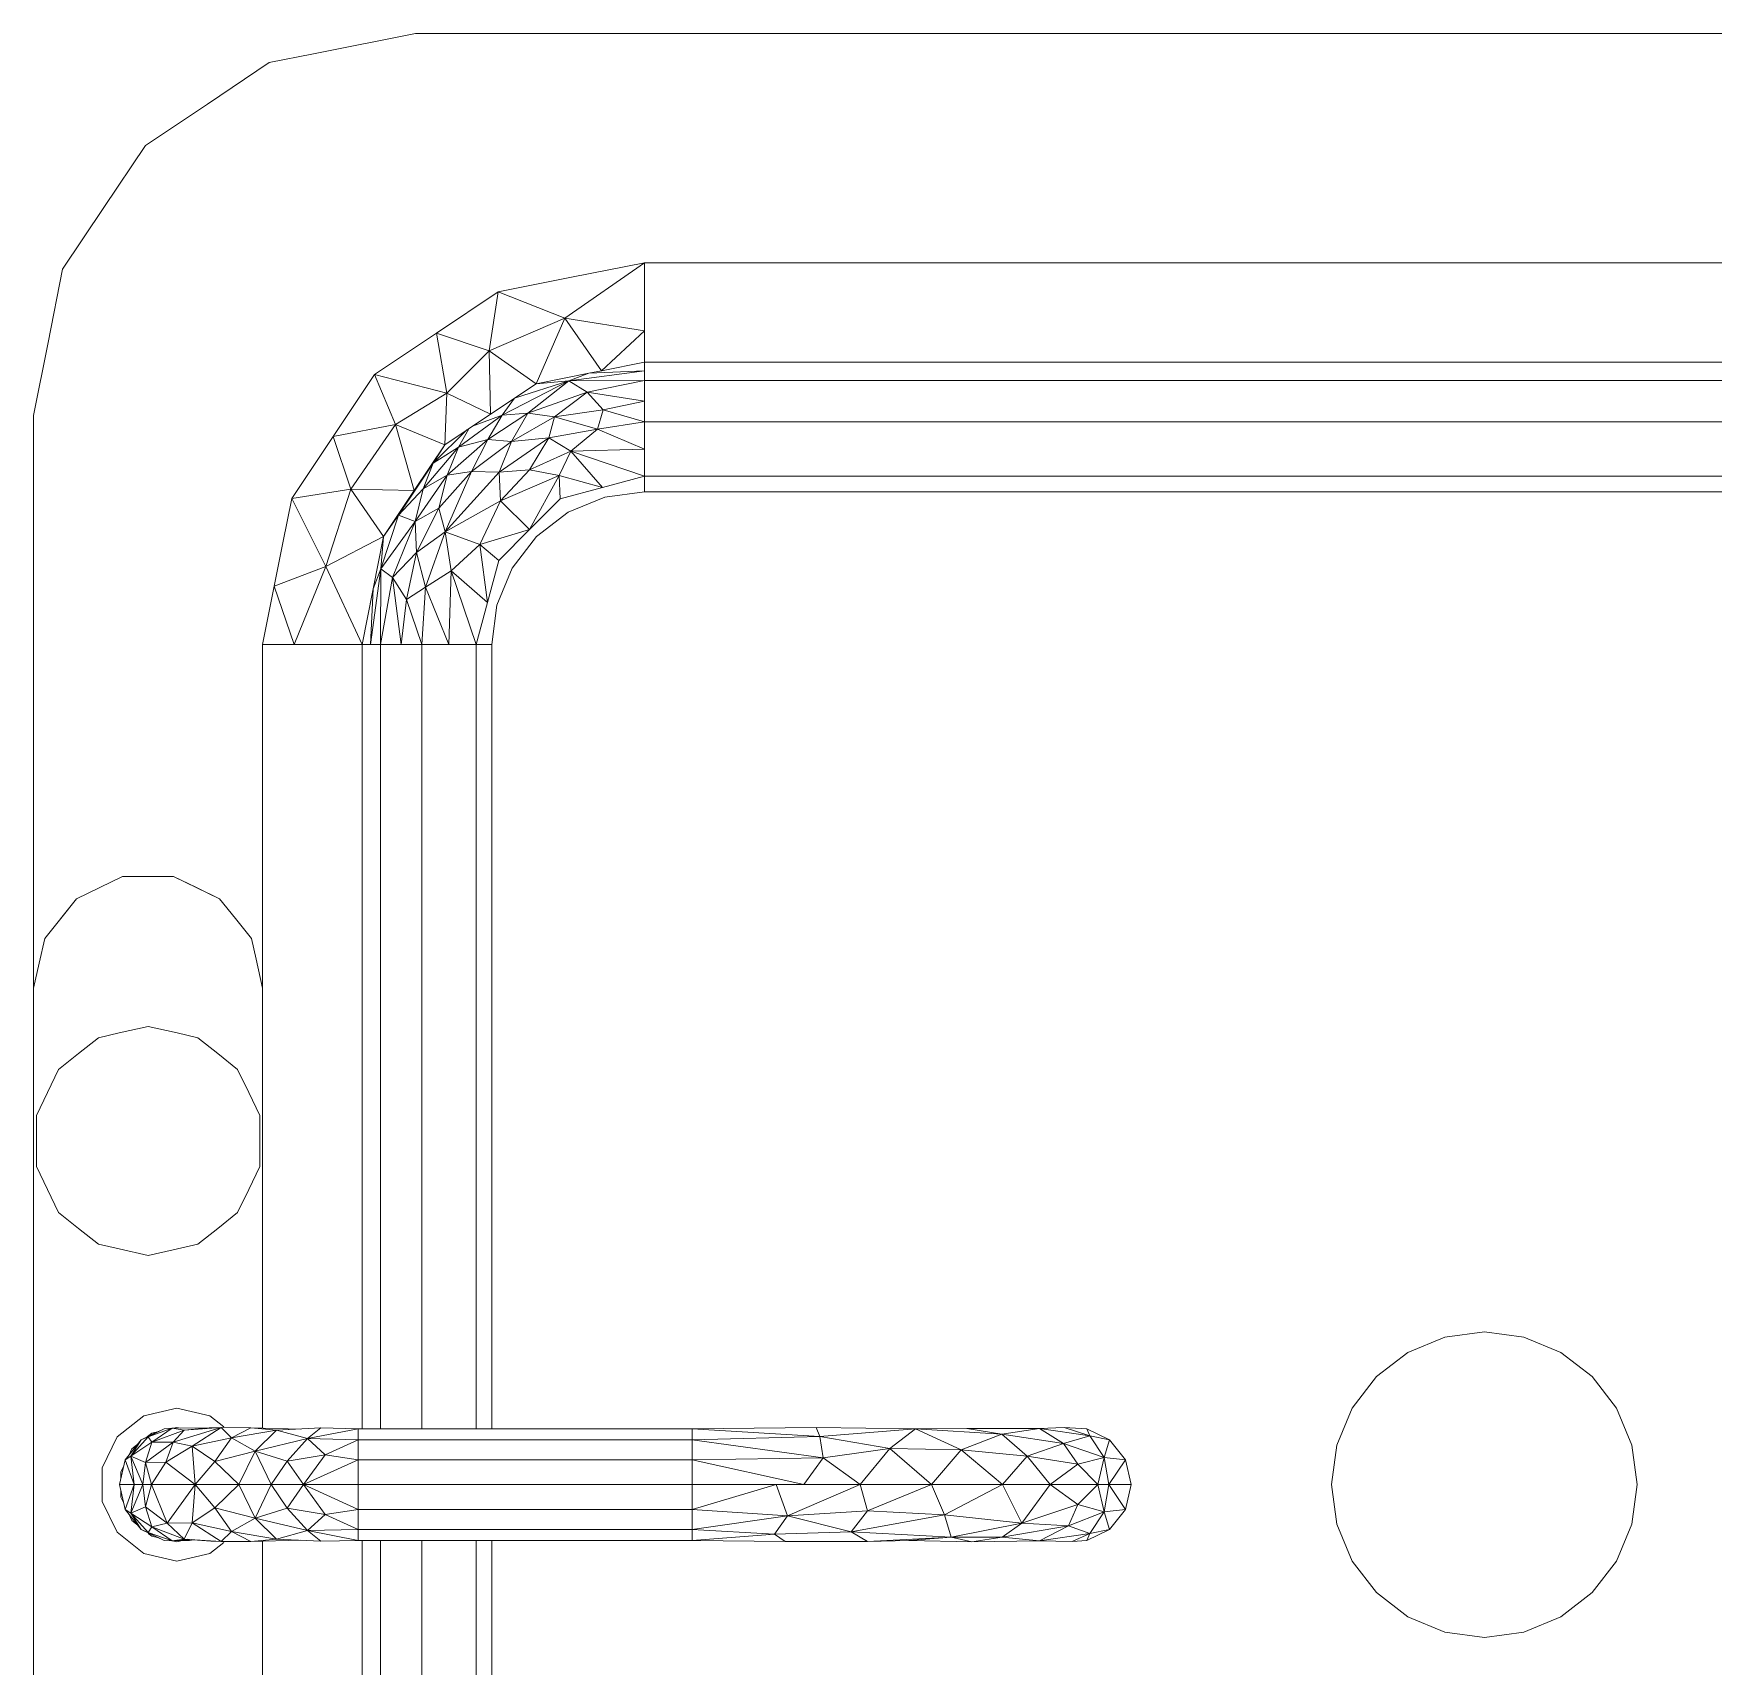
# Model space of a CAD drawing. Header units: inches. Extents: x -827 to 154, y -802 to 207.
# Drawn here: x -814.08 to -803.08, y -47.11 to -36.42 of the extents above; entities that cross this region are included whole.
import ezdxf

# ---------------------------------------------------------------- set-up
doc = ezdxf.new("R2010")
doc.units = ezdxf.units.IN
doc.header["$MEASUREMENT"] = 0
doc.layers.add('D0960_-_Workstation__Dental_Lab__Plaster_skp', color=8, linetype='Continuous', lineweight=9)
doc.layers.add('Q-SPCQ', color=7, linetype='Continuous', lineweight=9)

# ---------------------------------------------------------------- blocks, each defined once
blk = doc.blocks.new('D0960_-_Workstation__Dental_Lab__Plaster_skp_2-V2-Level 1')
at = {"layer": 'Q-SPCQ'}
for p, q in [((32.75, 20.25), (39.25, 20.25)), ((32.75, 20.25), (39.25, 20.25)), ((39.25, 20.25), (39.413, 20.213)), ((39.25, 20.25), (39.413, 20.213)), ((39.25, 20.25), (43, 20.25)), ((43, 20.25), (39.25, 20.25)), ((43, 20.25), (43.478, 20.155)), ((43, 20.25), (43.478, 20.155)), ((37.782, 20.086), (37.933, 20.159)), ((37.782, 20.086), (37.933, 20.159)), ((37.933, 20.159), (38.083, 20.231)), ((38.083, 20.231), (37.933, 20.159)), ((38.083, 20.231), (38.25, 20.231)), ((38.083, 20.231), (38.417, 20.231)), ((38.25, 20.231), (38.417, 20.231)), ((38.417, 20.231), (38.567, 20.159)), ((38.417, 20.231), (38.567, 20.159)), ((38.567, 20.159), (38.718, 20.086)), ((38.718, 20.086), (38.567, 20.159)), ((39.413, 20.213), (39.575, 20.176)), ((39.575, 20.176), (39.413, 20.213)), ((39.575, 20.176), (39.706, 20.072)), ((39.575, 20.176), (39.836, 19.968)), ((43.478, 20.155), (43.957, 20.06)), ((43.957, 20.06), (43.478, 20.155)), ((37.678, 19.956), (37.782, 20.086)), ((37.678, 19.956), (37.782, 20.086)), ((38.718, 20.086), (38.822, 19.956)), ((38.822, 19.956), (38.718, 20.086)), ((39.706, 20.072), (39.836, 19.968)), ((43.957, 20.06), (44.362, 19.789)), ((43.957, 20.06), (44.362, 19.789)), ((37.574, 19.825), (37.678, 19.956)), ((37.678, 19.956), (37.574, 19.825)), ((38.822, 19.956), (38.926, 19.825)), ((38.926, 19.825), (38.822, 19.956)), ((39.836, 19.968), (39.909, 19.817)), ((39.909, 19.817), (39.836, 19.968)), ((37.543, 19.69), (37.574, 19.825)), ((37.543, 19.69), (37.574, 19.825)), ((38.926, 19.825), (38.957, 19.69)), ((38.957, 19.69), (38.926, 19.825)), ((39.909, 19.817), (39.981, 19.667)), ((39.981, 19.667), (39.909, 19.817)), ((35.55, 19.529), (35.688, 19.703)), ((35.688, 19.703), (35.55, 19.529)), ((35.688, 19.703), (35.889, 19.8)), ((35.688, 19.703), (35.889, 19.8)), ((35.889, 19.8), (36.111, 19.8)), ((35.889, 19.8), (36.111, 19.8)), ((36.111, 19.8), (36.312, 19.703)), ((36.111, 19.8), (36.312, 19.703)), ((36.312, 19.703), (36.45, 19.529)), ((36.45, 19.529), (36.312, 19.703)), ((44.362, 19.789), (44.768, 19.518)), ((44.768, 19.518), (44.362, 19.789)), ((35.814, 19.614), (35.687, 19.499)), ((35.814, 19.614), (35.687, 19.499)), ((35.707, 19.546), (35.837, 19.65)), ((35.837, 19.65), (35.707, 19.546)), ((35.814, 19.614), (35.707, 19.546)), ((35.814, 19.614), (35.707, 19.546)), ((35.814, 19.614), (35.723, 19.475)), ((35.723, 19.475), (35.814, 19.614)), ((35.74, 19.573), (35.766, 19.606)), ((35.74, 19.573), (35.766, 19.606)), ((35.766, 19.606), (35.804, 19.624)), ((35.804, 19.624), (35.766, 19.606)), ((35.814, 19.614), (35.837, 19.65)), ((35.837, 19.65), (35.814, 19.614)), ((36, 19.592), (35.814, 19.614)), ((35.854, 19.518), (35.814, 19.614)), ((36, 19.592), (35.814, 19.614)), ((36, 19.535), (35.814, 19.614)), ((36, 19.535), (35.814, 19.614)), ((35.854, 19.518), (35.814, 19.614)), ((35.837, 19.65), (36, 19.687)), ((36, 19.687), (35.837, 19.65)), ((36, 19.592), (35.837, 19.65)), ((36, 19.592), (35.837, 19.65)), ((35.878, 19.66), (35.917, 19.678)), ((35.917, 19.678), (35.878, 19.66)), ((35.917, 19.678), (35.959, 19.678)), ((35.959, 19.678), (35.917, 19.678)), ((36, 19.687), (36.163, 19.65)), ((36.163, 19.65), (36, 19.687)), ((36, 19.592), (36, 19.687)), ((36, 19.592), (36, 19.687)), ((36, 19.592), (36.163, 19.65)), ((36, 19.592), (36.163, 19.65)), ((36, 19.592), (36.186, 19.614)), ((36, 19.535), (36.186, 19.614)), ((36.186, 19.614), (36, 19.592)), ((36.186, 19.614), (36, 19.535)), ((36, 19.535), (36, 19.592)), ((36, 19.535), (36, 19.592)), ((36.041, 19.678), (36.083, 19.678)), ((36.083, 19.678), (36.041, 19.678)), ((36.083, 19.678), (36.122, 19.66)), ((36.122, 19.66), (36.083, 19.678)), ((36.146, 19.518), (36.186, 19.614)), ((36.146, 19.518), (36.186, 19.614)), ((36.163, 19.65), (36.293, 19.546)), ((36.293, 19.546), (36.163, 19.65)), ((36.186, 19.614), (36.163, 19.65)), ((36.186, 19.614), (36.163, 19.65)), ((36.186, 19.614), (36.293, 19.546)), ((36.313, 19.499), (36.186, 19.614)), ((36.277, 19.475), (36.186, 19.614)), ((36.186, 19.614), (36.313, 19.499)), ((36.186, 19.614), (36.293, 19.546)), ((36.277, 19.475), (36.186, 19.614)), ((36.196, 19.624), (36.234, 19.606)), ((36.234, 19.606), (36.196, 19.624)), ((36.234, 19.606), (36.26, 19.573)), ((36.234, 19.606), (36.26, 19.573)), ((37.543, 19.69), (37.5, 19.5)), ((37.543, 19.69), (37.5, 19.5)), ((38.957, 19.69), (39, 19.5)), ((39, 19.5), (38.957, 19.69)), ((39.981, 19.667), (39.981, 19.5)), ((39.981, 19.5), (39.981, 19.667)), ((35.55, 19.529), (35.5, 19.312)), ((35.55, 19.529), (35.5, 19.312)), ((35.687, 19.499), (35.631, 19.342)), ((35.687, 19.499), (35.631, 19.342)), ((35.723, 19.475), (35.631, 19.342)), ((35.631, 19.342), (35.723, 19.475)), ((35.707, 19.546), (35.634, 19.396)), ((35.707, 19.546), (35.634, 19.396)), ((35.634, 19.396), (35.681, 19.488)), ((35.681, 19.488), (35.634, 19.396)), ((35.723, 19.475), (35.643, 19.263)), ((35.723, 19.475), (35.643, 19.263)), ((35.652, 19.43), (35.662, 19.475)), ((35.652, 19.43), (35.662, 19.475)), ((35.681, 19.493), (35.653, 19.434)), ((35.653, 19.434), (35.681, 19.493)), ((35.662, 19.475), (35.681, 19.499)), ((35.662, 19.475), (35.681, 19.499)), ((35.707, 19.546), (35.687, 19.499)), ((35.707, 19.546), (35.687, 19.499)), ((35.687, 19.499), (35.723, 19.475)), ((35.723, 19.475), (35.687, 19.499)), ((35.854, 19.518), (35.723, 19.475)), ((35.854, 19.518), (35.723, 19.475)), ((35.748, 19.376), (35.723, 19.475)), ((35.723, 19.475), (35.748, 19.376)), ((35.854, 19.518), (35.748, 19.376)), ((35.748, 19.376), (35.854, 19.518)), ((36, 19.478), (35.748, 19.376)), ((36, 19.478), (35.748, 19.376)), ((35.854, 19.518), (36, 19.535)), ((36, 19.535), (35.854, 19.518)), ((36, 19.478), (35.854, 19.518)), ((36, 19.478), (35.854, 19.518)), ((36.146, 19.518), (36, 19.535)), ((36, 19.478), (36, 19.535)), ((36.146, 19.518), (36, 19.535)), ((36, 19.478), (36, 19.535)), ((36, 19.478), (36.146, 19.518)), ((36.146, 19.518), (36, 19.478)), ((36.147, 19.383), (36, 19.478)), ((36.147, 19.383), (36, 19.478)), ((36, 19.192), (36, 19.478)), ((36, 19.192), (36, 19.478)), ((36.278, 19.337), (36.146, 19.518)), ((36.147, 19.383), (36.146, 19.518)), ((36.277, 19.475), (36.146, 19.518)), ((36.278, 19.337), (36.146, 19.518)), ((36.147, 19.383), (36.146, 19.518)), ((36.146, 19.518), (36.277, 19.475)), ((36.277, 19.475), (36.313, 19.499)), ((36.313, 19.499), (36.277, 19.475)), ((36.277, 19.475), (36.357, 19.263)), ((36.277, 19.475), (36.369, 19.342)), ((36.278, 19.337), (36.277, 19.475)), ((36.277, 19.475), (36.369, 19.342)), ((36.277, 19.475), (36.278, 19.337)), ((36.277, 19.475), (36.357, 19.263)), ((36.366, 19.396), (36.293, 19.546)), ((36.293, 19.546), (36.313, 19.499)), ((36.293, 19.546), (36.366, 19.396)), ((36.313, 19.499), (36.293, 19.546)), ((36.307, 19.514), (36.338, 19.475)), ((36.307, 19.514), (36.338, 19.475)), ((36.312, 19.508), (36.347, 19.434)), ((36.312, 19.508), (36.347, 19.434)), ((36.313, 19.499), (36.366, 19.396)), ((36.313, 19.499), (36.369, 19.342)), ((36.313, 19.499), (36.366, 19.396)), ((36.313, 19.499), (36.369, 19.342)), ((36.348, 19.43), (36.338, 19.475)), ((36.338, 19.475), (36.348, 19.43)), ((36.45, 19.529), (36.5, 19.312)), ((36.5, 19.312), (36.45, 19.529)), ((37.537, 19.337), (37.5, 19.5)), ((37.537, 19.337), (37.5, 19.5)), ((38.957, 19.31), (39, 19.5)), ((38.957, 19.31), (39, 19.5)), ((39.981, 19.333), (39.981, 19.5)), ((39.981, 19.333), (39.981, 19.5)), ((44.768, 19.518), (45.039, 19.112)), ((45.039, 19.112), (44.768, 19.518)), ((35.634, 19.396), (35.631, 19.342)), ((35.634, 19.396), (35.631, 19.342)), ((35.748, 19.376), (35.643, 19.263)), ((35.643, 19.263), (35.748, 19.376)), ((35.748, 19.376), (35.749, 19.212)), ((36, 19.192), (35.748, 19.376)), ((36, 19.192), (35.748, 19.376)), ((35.748, 19.376), (35.749, 19.212)), ((36.147, 19.383), (36, 19.192)), ((36, 19.192), (36.147, 19.383)), ((36.251, 19.212), (36.147, 19.383)), ((36.147, 19.383), (36.278, 19.337)), ((36.278, 19.337), (36.147, 19.383)), ((36.251, 19.212), (36.147, 19.383)), ((36.369, 19.342), (36.366, 19.396)), ((36.366, 19.396), (36.369, 19.342)), ((35.55, 19.096), (35.5, 19.312)), ((35.5, 19.312), (35.55, 19.096)), ((35.625, 19.312), (35.632, 19.342)), ((35.625, 19.312), (35.632, 19.342)), ((35.625, 19.312), (35.642, 19.24)), ((35.642, 19.24), (35.625, 19.312)), ((35.643, 19.263), (35.627, 19.021)), ((35.643, 19.263), (35.627, 19.021)), ((35.643, 19.263), (35.629, 19.09)), ((35.643, 19.263), (35.629, 19.09)), ((35.631, 19.342), (35.634, 19.229)), ((35.631, 19.342), (35.64, 19.214)), ((35.631, 19.342), (35.643, 19.263)), ((35.634, 19.229), (35.631, 19.342)), ((35.631, 19.342), (35.64, 19.214)), ((35.631, 19.342), (35.643, 19.263)), ((35.634, 19.271), (35.634, 19.32)), ((35.634, 19.32), (35.634, 19.229)), ((35.634, 19.271), (35.634, 19.32)), ((35.634, 19.32), (35.634, 19.229)), ((35.643, 19.263), (35.749, 19.212)), ((35.643, 19.263), (35.749, 19.212)), ((36.251, 19.212), (36.278, 19.337)), ((36.278, 19.337), (36.251, 19.212)), ((36.278, 19.337), (36.373, 19.021)), ((36.278, 19.337), (36.357, 19.263)), ((36.278, 19.337), (36.373, 19.021)), ((36.278, 19.337), (36.357, 19.263)), ((36.357, 19.263), (36.369, 19.342)), ((36.369, 19.342), (36.357, 19.263)), ((36.373, 19.021), (36.357, 19.263)), ((36.357, 19.263), (36.371, 19.101)), ((36.357, 19.263), (36.373, 19.021)), ((36.357, 19.263), (36.371, 19.101)), ((36.375, 19.312), (36.368, 19.342)), ((36.368, 19.342), (36.375, 19.312)), ((36.369, 19.342), (36.371, 19.101)), ((36.369, 19.342), (36.371, 19.101)), ((36.37, 19.288), (36.375, 19.312)), ((36.375, 19.312), (36.37, 19.288)), ((36.45, 19.096), (36.5, 19.312)), ((36.45, 19.096), (36.5, 19.312)), ((37.537, 19.337), (37.574, 19.175)), ((37.537, 19.337), (37.574, 19.175)), ((38.926, 19.175), (38.957, 19.31)), ((38.926, 19.175), (38.957, 19.31)), ((39.836, 19.032), (39.981, 19.333)), ((39.909, 19.183), (39.981, 19.333)), ((35.627, 19.021), (35.749, 19.212)), ((35.749, 19.212), (35.627, 19.021)), ((35.634, 19.229), (35.639, 19.2)), ((35.634, 19.229), (35.639, 19.2)), ((35.749, 19.212), (35.694, 18.954)), ((35.749, 19.212), (35.694, 18.954)), ((35.749, 19.212), (35.849, 19.064)), ((36, 19.192), (35.749, 19.212)), ((36, 19.192), (35.749, 19.212)), ((35.849, 19.064), (35.749, 19.212)), ((36, 19.192), (35.849, 19.064)), ((35.849, 19.064), (36, 19.192)), ((36.251, 19.212), (36, 19.192)), ((36.251, 19.212), (36, 19.192)), ((36.151, 19.064), (36, 19.192)), ((36.151, 19.064), (36, 19.192)), ((36, 19.192), (36, 18.906)), ((36, 19.192), (36, 18.906)), ((36.151, 19.064), (36.251, 19.212)), ((36.251, 19.212), (36.151, 19.064)), ((36.251, 19.212), (36.306, 18.954)), ((36.251, 19.212), (36.373, 19.021)), ((36.251, 19.212), (36.306, 18.954)), ((36.251, 19.212), (36.373, 19.021)), ((37.574, 19.175), (37.678, 19.044)), ((37.678, 19.044), (37.574, 19.175)), ((38.822, 19.044), (38.926, 19.175)), ((38.822, 19.044), (38.926, 19.175)), ((39.836, 19.032), (39.909, 19.183)), ((35.55, 19.096), (35.622, 19.005)), ((35.55, 19.096), (35.622, 19.005)), ((35.629, 19.09), (35.627, 19.021)), ((35.629, 19.09), (35.627, 19.021)), ((35.633, 19.115), (35.629, 19.09)), ((35.633, 19.115), (35.629, 19.09)), ((35.694, 18.954), (35.849, 19.064)), ((35.849, 19.064), (35.694, 18.954)), ((35.849, 19.064), (35.781, 18.8)), ((35.849, 19.064), (35.781, 18.8)), ((35.849, 19.064), (36, 18.906)), ((36, 18.906), (35.849, 19.064)), ((36.151, 19.064), (36, 18.906)), ((36.151, 19.064), (36, 18.906)), ((36.306, 18.954), (36.151, 19.064)), ((36.151, 19.064), (36.219, 18.8)), ((36.219, 18.8), (36.151, 19.064)), ((36.151, 19.064), (36.306, 18.954)), ((36.371, 19.101), (36.366, 19.128)), ((36.366, 19.128), (36.371, 19.101)), ((36.371, 19.101), (36.373, 19.021)), ((36.373, 19.021), (36.371, 19.101)), ((36.378, 19.005), (36.45, 19.096)), ((36.378, 19.005), (36.45, 19.096)), ((37.678, 19.044), (37.782, 18.914)), ((37.678, 19.044), (37.782, 18.914)), ((38.718, 18.914), (38.822, 19.044)), ((38.718, 18.914), (38.822, 19.044)), ((39.706, 18.928), (39.836, 19.032)), ((39.836, 19.032), (39.706, 18.928)), ((45.039, 19.112), (45.31, 18.707)), ((45.31, 18.707), (45.039, 19.112)), ((35.627, 19.021), (35.628, 18.827)), ((35.627, 19.021), (35.694, 18.954)), ((35.627, 19.021), (35.694, 18.954)), ((35.627, 19.021), (35.628, 18.827)), ((35.628, 18.827), (35.694, 18.954)), ((35.694, 18.954), (35.628, 18.827)), ((35.694, 18.954), (35.644, 18.66)), ((35.694, 18.954), (35.644, 18.66)), ((35.694, 18.954), (35.781, 18.8)), ((35.694, 18.954), (35.781, 18.8)), ((36.306, 18.954), (36.219, 18.8)), ((36.306, 18.954), (36.219, 18.8)), ((36.306, 18.954), (36.373, 19.021)), ((36.373, 19.021), (36.306, 18.954)), ((36.306, 18.954), (36.372, 18.827)), ((36.306, 18.954), (36.356, 18.66)), ((36.306, 18.954), (36.356, 18.66)), ((36.306, 18.954), (36.372, 18.827)), ((36.373, 19.021), (36.372, 18.827)), ((36.373, 19.021), (36.372, 18.827)), ((39.575, 18.824), (39.706, 18.928)), ((39.575, 18.824), (39.706, 18.928)), ((35.628, 18.827), (35.636, 18.503)), ((35.628, 18.827), (35.644, 18.66)), ((35.628, 18.827), (35.644, 18.66)), ((35.628, 18.827), (35.636, 18.503)), ((36, 18.906), (35.781, 18.8)), ((36, 18.906), (35.781, 18.8)), ((36.219, 18.8), (36, 18.906)), ((36.219, 18.8), (36, 18.906)), ((36, 18.906), (36, 18.695)), ((36, 18.906), (36, 18.695)), ((36.356, 18.66), (36.372, 18.827)), ((36.372, 18.827), (36.356, 18.66)), ((36.372, 18.827), (36.364, 18.503)), ((36.372, 18.827), (36.364, 18.503)), ((37.782, 18.914), (37.933, 18.841)), ((37.782, 18.914), (37.933, 18.841)), ((37.933, 18.841), (38.083, 18.769)), ((38.083, 18.769), (37.933, 18.841)), ((38.417, 18.769), (38.567, 18.841)), ((38.417, 18.769), (38.567, 18.841)), ((38.567, 18.841), (38.718, 18.914)), ((38.718, 18.914), (38.567, 18.841)), ((39.44, 18.793), (39.575, 18.824)), ((39.575, 18.824), (39.44, 18.793)), ((32.75, 18.75), (35.63, 18.75)), ((35.63, 18.75), (32.75, 18.75)), ((35.781, 18.8), (35.644, 18.66)), ((35.644, 18.66), (35.781, 18.8)), ((35.781, 18.8), (35.699, 18.456)), ((35.781, 18.8), (35.699, 18.456)), ((36, 18.695), (35.781, 18.8)), ((35.781, 18.8), (35.846, 18.59)), ((35.846, 18.59), (35.781, 18.8)), ((35.781, 18.8), (36, 18.695)), ((36.219, 18.8), (36, 18.695)), ((36.219, 18.8), (36, 18.695)), ((36.219, 18.8), (36.154, 18.59)), ((36.219, 18.8), (36.154, 18.59)), ((36.219, 18.8), (36.301, 18.456)), ((36.219, 18.8), (36.356, 18.66)), ((36.301, 18.456), (36.219, 18.8)), ((36.219, 18.8), (36.356, 18.66)), ((36.37, 18.75), (39.25, 18.75)), ((39.25, 18.75), (36.37, 18.75)), ((38.083, 18.769), (38.25, 18.769)), ((38.417, 18.769), (38.083, 18.769)), ((38.25, 18.769), (38.417, 18.769)), ((39.25, 18.75), (39.44, 18.793)), ((39.25, 18.75), (39.44, 18.793)), ((39.25, 18.75), (41.5, 18.75)), ((41.5, 18.75), (39.25, 18.75)), ((41.5, 18.75), (42.167, 18.617)), ((41.5, 18.75), (42.167, 18.617)), ((41.5, 18.544), (41.5, 18.75)), ((41.5, 18.75), (41.5, 18.544)), ((45.31, 18.707), (45.367, 18.417)), ((45.367, 18.417), (45.31, 18.707)), ((35.644, 18.66), (35.629, 18.37)), ((35.644, 18.66), (35.629, 18.37)), ((35.644, 18.66), (35.699, 18.456)), ((35.644, 18.66), (35.699, 18.456)), ((36, 18.695), (35.846, 18.59)), ((36, 18.695), (35.846, 18.59)), ((36, 18.695), (36.154, 18.59)), ((36.154, 18.59), (36, 18.695)), ((36, 18.695), (36, 18.483)), ((36, 18.695), (36, 18.483)), ((36.356, 18.66), (36.301, 18.456)), ((36.301, 18.456), (36.356, 18.66)), ((36.356, 18.66), (36.371, 18.37)), ((36.356, 18.66), (36.371, 18.37)), ((41.5, 18.544), (41.882, 18.674)), ((41.882, 18.674), (41.5, 18.544)), ((41.882, 18.674), (42.01, 18.337)), ((41.882, 18.674), (42.01, 18.337)), ((42.167, 18.617), (42.457, 18.56)), ((42.457, 18.56), (42.167, 18.617)), ((35.846, 18.59), (35.699, 18.456)), ((35.846, 18.59), (35.699, 18.456)), ((35.846, 18.59), (35.804, 18.341)), ((35.846, 18.59), (35.804, 18.341)), ((36, 18.483), (35.804, 18.341)), ((36, 18.483), (35.804, 18.341)), ((36, 18.483), (35.837, 18.125)), ((36, 18.483), (35.837, 18.125)), ((36, 18.483), (35.846, 18.59)), ((35.846, 18.59), (36, 18.483)), ((36.154, 18.59), (36, 18.483)), ((36.154, 18.59), (36, 18.483)), ((36.163, 18.125), (36, 18.483)), ((36, 18.483), (36, 18.125)), ((36.196, 18.341), (36, 18.483)), ((36, 18.483), (36.163, 18.125)), ((36.196, 18.341), (36, 18.483)), ((36, 18.483), (36, 18.125)), ((36.301, 18.456), (36.154, 18.59)), ((36.154, 18.59), (36.196, 18.341)), ((36.301, 18.456), (36.154, 18.59)), ((36.196, 18.341), (36.154, 18.59)), ((41.5, 18.544), (41.5, 18.099)), ((41.5, 18.544), (41.5, 18.099)), ((41.5, 18.544), (42.01, 18.337)), ((41.5, 18.544), (42.01, 18.337)), ((42.457, 18.56), (42.01, 18.337)), ((42.01, 18.337), (42.457, 18.56)), ((42.457, 18.56), (42.862, 18.289)), ((42.457, 18.56), (42.862, 18.289)), ((42.457, 18.56), (42.517, 18.172)), ((42.457, 18.56), (42.517, 18.172)), ((35.699, 18.456), (35.629, 18.37)), ((35.629, 18.37), (35.699, 18.456)), ((35.699, 18.456), (35.634, 18.125)), ((35.699, 18.456), (35.634, 18.125)), ((35.699, 18.456), (35.707, 18.125)), ((35.699, 18.456), (35.707, 18.125)), ((35.699, 18.456), (35.804, 18.341)), ((35.699, 18.456), (35.804, 18.341)), ((36.301, 18.456), (36.196, 18.341)), ((36.301, 18.456), (36.196, 18.341)), ((36.301, 18.456), (36.293, 18.125)), ((36.301, 18.456), (36.293, 18.125)), ((36.301, 18.456), (36.371, 18.37)), ((36.301, 18.456), (36.366, 18.125)), ((36.301, 18.456), (36.371, 18.37)), ((36.301, 18.456), (36.366, 18.125)), ((45.367, 18.417), (45.5, 17.75)), ((45.5, 17.75), (45.367, 18.417)), ((35.629, 18.37), (35.634, 18.125)), ((35.629, 18.37), (35.634, 18.125)), ((35.804, 18.341), (35.707, 18.125)), ((35.707, 18.125), (35.804, 18.341)), ((35.837, 18.125), (35.804, 18.341)), ((35.804, 18.341), (35.837, 18.125)), ((36.196, 18.341), (36.163, 18.125)), ((36.196, 18.341), (36.163, 18.125)), ((36.293, 18.125), (36.196, 18.341)), ((36.196, 18.341), (36.293, 18.125)), ((36.366, 18.125), (36.371, 18.37)), ((36.371, 18.37), (36.366, 18.125)), ((42.01, 18.337), (41.5, 18.099)), ((41.5, 18.099), (42.01, 18.337)), ((42.01, 18.337), (42.208, 17.958)), ((42.01, 18.337), (42.517, 18.172)), ((42.517, 18.172), (42.01, 18.337)), ((42.01, 18.337), (42.208, 17.958)), ((42.517, 18.172), (42.862, 18.289)), ((42.862, 18.289), (42.517, 18.172)), ((42.862, 18.289), (43.268, 18.018)), ((43.268, 18.018), (42.862, 18.289)), ((42.862, 18.289), (42.94, 17.88)), ((42.862, 18.289), (42.94, 17.88)), ((42.517, 18.172), (42.208, 17.958)), ((42.517, 18.172), (42.208, 17.958)), ((42.517, 18.172), (42.508, 17.758)), ((42.517, 18.172), (42.508, 17.758)), ((42.517, 18.172), (42.94, 17.88)), ((42.517, 18.172), (42.94, 17.88)), ((30.5, 18.099), (35.634, 18.099)), ((30.5, 18.099), (35.634, 18.099)), ((35.634, 18.125), (35.707, 18.125)), ((35.634, 18.125), (35.634, 15.937)), ((35.707, 18.125), (35.634, 18.125)), ((35.634, 15.937), (35.634, 18.125)), ((35.837, 18.125), (35.707, 18.125)), ((35.707, 18.125), (35.707, 15.937)), ((35.707, 18.125), (35.707, 15.937)), ((35.707, 18.125), (35.837, 18.125)), ((35.837, 18.125), (36, 18.125)), ((35.837, 18.125), (35.837, 15.937)), ((35.837, 18.125), (36, 18.125)), ((35.837, 15.937), (35.837, 18.125)), ((36.163, 18.125), (36, 18.125)), ((36, 18.125), (36, 15.937)), ((36, 18.125), (36.163, 18.125)), ((36, 15.937), (36, 18.125)), ((36.293, 18.125), (36.163, 18.125)), ((36.163, 15.937), (36.163, 18.125)), ((36.163, 18.125), (36.163, 15.937)), ((36.163, 18.125), (36.293, 18.125)), ((36.293, 18.125), (36.366, 18.125)), ((36.293, 15.937), (36.293, 18.125)), ((36.366, 18.125), (36.293, 18.125)), ((36.293, 15.937), (36.293, 18.125)), ((36.366, 18.125), (36.366, 15.937)), ((36.366, 15.937), (36.366, 18.125)), ((36.366, 18.099), (41.5, 18.099)), ((36.366, 18.099), (41.5, 18.099)), ((41.5, 18.053), (41.5, 18.099)), ((41.5, 18.053), (41.5, 18.099)), ((41.5, 18.099), (41.854, 18.029)), ((41.854, 18.029), (41.5, 18.099)), ((41.865, 18.026), (41.5, 18.099)), ((41.5, 18.043), (41.5, 18.053)), ((41.5, 18.053), (41.5, 18.043)), ((41.5, 18.043), (41.5, 17.979)), ((41.865, 18.026), (41.5, 18.043)), ((41.5, 18.043), (41.5, 17.979)), ((41.5, 18.043), (41.996, 17.976)), ((41.865, 18.026), (41.5, 18.043)), ((41.5, 18.043), (41.996, 17.976)), ((30.5, 17.979), (35.634, 17.979)), ((30.5, 17.979), (35.634, 17.979)), ((36.366, 17.979), (41.5, 17.979)), ((36.366, 17.979), (41.5, 17.979)), ((41.5, 17.979), (41.5, 17.843)), ((41.5, 17.979), (41.996, 17.976)), ((41.939, 17.899), (41.5, 17.979)), ((41.5, 17.979), (41.5, 17.843)), ((41.996, 17.976), (41.5, 17.979)), ((41.5, 17.979), (41.939, 17.899)), ((41.865, 18.026), (42.208, 17.958)), ((41.865, 18.026), (41.996, 17.976)), ((41.865, 18.026), (42.208, 17.958)), ((41.865, 18.026), (41.996, 17.976)), ((41.996, 17.976), (41.939, 17.899)), ((41.996, 17.976), (41.939, 17.899)), ((41.996, 17.976), (42.208, 17.958)), ((41.996, 17.976), (42.306, 17.752)), ((42.208, 17.958), (41.996, 17.976)), ((41.996, 17.976), (42.348, 17.861)), ((42.348, 17.861), (41.996, 17.976)), ((41.996, 17.976), (42.306, 17.752)), ((42.208, 17.958), (42.348, 17.861)), ((42.208, 17.958), (42.508, 17.758)), ((42.208, 17.958), (42.348, 17.861)), ((42.208, 17.958), (42.508, 17.758)), ((43.268, 18.018), (42.94, 17.88)), ((42.94, 17.88), (43.268, 18.018)), ((43.268, 18.018), (43.145, 17.545)), ((43.268, 18.018), (43.145, 17.545)), ((43.268, 18.018), (43.539, 17.612)), ((43.539, 17.612), (43.268, 18.018)), ((41.939, 17.899), (41.5, 17.843)), ((41.939, 17.899), (41.5, 17.843)), ((41.5, 17.708), (41.5, 17.843)), ((41.5, 17.843), (41.795, 17.807)), ((41.795, 17.807), (41.5, 17.843)), ((41.5, 17.843), (41.5, 17.708)), ((41.939, 17.899), (41.795, 17.807)), ((41.939, 17.899), (41.795, 17.807)), ((41.939, 17.899), (42.103, 17.743)), ((41.939, 17.899), (42.306, 17.752)), ((41.939, 17.899), (42.306, 17.752)), ((42.103, 17.743), (41.939, 17.899)), ((42.348, 17.861), (42.306, 17.752)), ((42.348, 17.861), (42.306, 17.752)), ((42.508, 17.758), (42.348, 17.861)), ((42.348, 17.861), (42.688, 17.633)), ((42.688, 17.633), (42.348, 17.861)), ((42.348, 17.861), (42.52, 17.7)), ((42.348, 17.861), (42.52, 17.7)), ((42.348, 17.861), (42.508, 17.758)), ((42.94, 17.88), (42.508, 17.758)), ((42.508, 17.758), (42.94, 17.88)), ((42.94, 17.88), (42.807, 17.557)), ((42.94, 17.88), (42.807, 17.557)), ((42.94, 17.88), (43.145, 17.545)), ((42.94, 17.88), (43.145, 17.545)), ((41.795, 17.807), (41.5, 17.708)), ((41.795, 17.807), (41.5, 17.708)), ((42.103, 17.743), (41.795, 17.807)), ((41.795, 17.807), (41.876, 17.684)), ((41.876, 17.684), (41.795, 17.807)), ((42.103, 17.743), (41.795, 17.807)), ((42.103, 17.743), (41.876, 17.684)), ((42.103, 17.743), (41.876, 17.684)), ((42.306, 17.752), (42.103, 17.743)), ((42.103, 17.743), (42.306, 17.752)), ((42.238, 17.555), (42.103, 17.743)), ((42.392, 17.596), (42.103, 17.743)), ((42.103, 17.743), (42.238, 17.555)), ((42.392, 17.596), (42.103, 17.743)), ((42.52, 17.7), (42.306, 17.752)), ((42.306, 17.752), (42.609, 17.541)), ((42.392, 17.596), (42.306, 17.752)), ((42.306, 17.752), (42.392, 17.596)), ((42.306, 17.752), (42.609, 17.541)), ((42.306, 17.752), (42.52, 17.7)), ((42.508, 17.758), (42.688, 17.633)), ((42.508, 17.758), (42.688, 17.633)), ((42.508, 17.758), (42.807, 17.557)), ((42.508, 17.758), (42.807, 17.557)), ((45.5, 17.75), (45.5, 3.75)), ((45.5, 3.75), (45.5, 17.75)), ((30.5, 17.708), (35.634, 17.708)), ((35.634, 17.708), (30.5, 17.708)), ((36.366, 17.708), (41.5, 17.708)), ((41.5, 17.708), (36.366, 17.708)), ((41.5, 17.708), (41.5, 17.53)), ((41.876, 17.684), (41.5, 17.708)), ((41.5, 17.708), (41.5, 17.53)), ((41.876, 17.684), (41.5, 17.708)), ((41.876, 17.684), (41.5, 17.53)), ((41.876, 17.684), (41.5, 17.53)), ((42.238, 17.555), (41.876, 17.684)), ((41.983, 17.516), (41.876, 17.684)), ((42.238, 17.555), (41.876, 17.684)), ((41.876, 17.684), (41.983, 17.516)), ((42.52, 17.7), (42.609, 17.541)), ((42.792, 17.468), (42.52, 17.7)), ((42.52, 17.7), (42.609, 17.541)), ((42.688, 17.633), (42.52, 17.7)), ((42.688, 17.633), (42.52, 17.7)), ((42.52, 17.7), (42.792, 17.468)), ((42.688, 17.633), (42.792, 17.468)), ((42.688, 17.633), (42.905, 17.412)), ((42.688, 17.633), (42.807, 17.557)), ((42.688, 17.633), (42.792, 17.468)), ((42.688, 17.633), (42.905, 17.412)), ((42.688, 17.633), (42.807, 17.557)), ((43.145, 17.545), (43.539, 17.612)), ((43.539, 17.612), (43.145, 17.545)), ((43.539, 17.612), (43.422, 17.267)), ((43.539, 17.612), (43.422, 17.267)), ((43.539, 17.612), (43.81, 17.207)), ((43.539, 17.612), (43.81, 17.207)), ((41.5, 17.352), (41.5, 17.53)), ((41.983, 17.516), (41.5, 17.53)), ((41.983, 17.516), (41.5, 17.53)), ((41.5, 17.53), (41.5, 17.352)), ((41.983, 17.516), (41.5, 17.352)), ((41.983, 17.516), (41.5, 17.352)), ((41.983, 17.516), (41.775, 17.278)), ((41.983, 17.516), (41.775, 17.278)), ((42.238, 17.555), (41.983, 17.516)), ((42.238, 17.555), (41.983, 17.516)), ((41.983, 17.516), (42.155, 17.328)), ((42.155, 17.328), (41.983, 17.516)), ((42.238, 17.555), (42.155, 17.328)), ((42.238, 17.555), (42.155, 17.328)), ((42.392, 17.596), (42.238, 17.555)), ((42.392, 17.596), (42.238, 17.555)), ((42.628, 17.201), (42.238, 17.555)), ((42.238, 17.555), (42.442, 17.192)), ((42.633, 17.383), (42.238, 17.555)), ((42.633, 17.383), (42.238, 17.555)), ((42.238, 17.555), (42.628, 17.201)), ((42.442, 17.192), (42.238, 17.555)), ((42.633, 17.383), (42.392, 17.596)), ((42.609, 17.541), (42.392, 17.596)), ((42.633, 17.383), (42.392, 17.596)), ((42.392, 17.596), (42.609, 17.541)), ((42.792, 17.468), (42.609, 17.541)), ((42.633, 17.383), (42.609, 17.541)), ((42.843, 17.276), (42.609, 17.541)), ((42.609, 17.541), (42.633, 17.383)), ((42.609, 17.541), (42.843, 17.276)), ((42.609, 17.541), (42.792, 17.468)), ((42.807, 17.557), (43.008, 17.258)), ((42.807, 17.557), (43.008, 17.258)), ((42.807, 17.557), (43.145, 17.545)), ((42.807, 17.557), (43.145, 17.545)), ((43.145, 17.545), (43.008, 17.258)), ((43.008, 17.258), (43.145, 17.545)), ((43.145, 17.545), (43.422, 17.267)), ((43.145, 17.545), (43.422, 17.267)), ((42.633, 17.383), (42.628, 17.201)), ((42.633, 17.383), (42.628, 17.201)), ((42.843, 17.276), (42.633, 17.383)), ((42.843, 17.276), (42.633, 17.383)), ((42.633, 17.383), (42.83, 17.12)), ((42.83, 17.12), (42.633, 17.383)), ((42.792, 17.468), (42.843, 17.276)), ((42.792, 17.468), (43.002, 17.182)), ((42.843, 17.276), (42.792, 17.468)), ((42.792, 17.468), (42.913, 17.399)), ((42.792, 17.468), (43.002, 17.182)), ((42.792, 17.468), (42.913, 17.399)), ((30.5, 17.352), (35.634, 17.352)), ((35.634, 17.352), (30.5, 17.352)), ((36.366, 17.352), (41.5, 17.352)), ((41.5, 17.352), (36.366, 17.352)), ((41.5, 17.25), (41.5, 17.352)), ((41.5, 17.352), (41.5, 17.25)), ((41.5, 17.352), (41.775, 17.278)), ((41.5, 17.352), (41.775, 17.278)), ((42.155, 17.328), (41.775, 17.278)), ((42.155, 17.328), (41.775, 17.278)), ((41.775, 17.278), (42.051, 17.204)), ((41.775, 17.278), (42.051, 17.204)), ((42.155, 17.328), (42.051, 17.204)), ((42.155, 17.328), (42.051, 17.204)), ((42.442, 17.192), (42.155, 17.328)), ((42.155, 17.328), (42.253, 17.003)), ((42.253, 17.003), (42.155, 17.328)), ((42.442, 17.192), (42.155, 17.328)), ((42.843, 17.276), (42.83, 17.12)), ((42.843, 17.276), (42.83, 17.12)), ((42.843, 17.276), (43.002, 17.182)), ((42.843, 17.276), (43.015, 17.013)), ((42.843, 17.276), (43.002, 17.182)), ((43.015, 17.013), (42.843, 17.276)), ((42.93, 17.375), (43.002, 17.182)), ((43.002, 17.182), (42.93, 17.375)), ((30.5, 17.25), (35.634, 17.25)), ((30.5, 17.25), (35.634, 17.25)), ((36.366, 17.25), (41.5, 17.25)), ((36.366, 17.25), (41.5, 17.25)), ((41.5, 17.25), (41.759, 17.216)), ((41.759, 17.216), (41.5, 17.25)), ((41.759, 17.216), (42, 17.116)), ((41.759, 17.216), (42, 17.116)), ((42.051, 17.204), (42.253, 17.003)), ((42.253, 17.003), (42.051, 17.204)), ((42.442, 17.192), (42.253, 17.003)), ((42.442, 17.192), (42.253, 17.003)), ((42.628, 17.201), (42.442, 17.192)), ((42.628, 17.201), (42.442, 17.192)), ((42.645, 17.002), (42.442, 17.192)), ((42.645, 17.002), (42.442, 17.192)), ((42.442, 17.192), (42.606, 16.808)), ((42.606, 16.808), (42.442, 17.192)), ((42.853, 16.877), (42.628, 17.201)), ((42.628, 17.201), (42.645, 17.002)), ((42.83, 17.12), (42.628, 17.201)), ((42.645, 17.002), (42.628, 17.201)), ((42.83, 17.12), (42.628, 17.201)), ((42.853, 16.877), (42.628, 17.201)), ((43.002, 17.182), (43.113, 17.1)), ((43.015, 17.013), (43.002, 17.182)), ((43.002, 17.182), (43.226, 16.746)), ((43.002, 17.182), (43.113, 17.1)), ((43.002, 17.182), (43.015, 17.013)), ((43.002, 17.182), (43.226, 16.746)), ((43.008, 17.258), (43.422, 17.267)), ((43.422, 17.267), (43.008, 17.258)), ((43.008, 17.258), (43.208, 16.958)), ((43.008, 17.258), (43.208, 16.958)), ((43.422, 17.267), (43.208, 16.958)), ((43.422, 17.267), (43.208, 16.958)), ((43.422, 17.267), (43.637, 16.772)), ((43.422, 17.267), (43.637, 16.772)), ((43.422, 17.267), (43.81, 17.207)), ((43.422, 17.267), (43.81, 17.207)), ((43.637, 16.772), (43.81, 17.207)), ((43.637, 16.772), (43.81, 17.207)), ((43.81, 17.207), (43.905, 16.728)), ((43.905, 16.728), (43.81, 17.207)), ((42, 17.116), (42.207, 16.957)), ((42.207, 16.957), (42, 17.116)), ((43.015, 17.013), (42.83, 17.12)), ((42.83, 17.12), (42.991, 16.84)), ((43.015, 17.013), (42.83, 17.12)), ((42.991, 16.84), (42.83, 17.12)), ((42.83, 17.12), (42.853, 16.877)), ((42.853, 16.877), (42.83, 17.12)), ((43.113, 17.1), (43.226, 16.746)), ((43.226, 16.746), (43.113, 17.1)), ((42.207, 16.957), (42.366, 16.75)), ((42.366, 16.75), (42.207, 16.957)), ((42.253, 17.003), (42.454, 16.801)), ((42.606, 16.808), (42.253, 17.003)), ((42.606, 16.808), (42.253, 17.003)), ((42.253, 17.003), (42.454, 16.801)), ((42.645, 17.002), (42.606, 16.808)), ((42.645, 17.002), (42.606, 16.808)), ((42.853, 16.877), (42.645, 17.002)), ((42.766, 16.733), (42.645, 17.002)), ((42.853, 16.877), (42.645, 17.002)), ((42.645, 17.002), (42.766, 16.733)), ((43.015, 17.013), (42.991, 16.84)), ((43.015, 17.013), (42.991, 16.84)), ((43.015, 17.013), (43.152, 16.626)), ((43.015, 17.013), (43.226, 16.746)), ((43.015, 17.013), (43.226, 16.746)), ((43.015, 17.013), (43.152, 16.626)), ((43.208, 16.958), (43.226, 16.746)), ((43.208, 16.958), (43.276, 16.615)), ((43.226, 16.746), (43.208, 16.958)), ((43.208, 16.958), (43.637, 16.772)), ((43.637, 16.772), (43.208, 16.958)), ((43.276, 16.615), (43.208, 16.958)), ((42.853, 16.877), (42.766, 16.733)), ((42.853, 16.877), (42.766, 16.733)), ((42.991, 16.84), (42.853, 16.877)), ((42.853, 16.877), (42.91, 16.557)), ((42.991, 16.84), (42.853, 16.877)), ((42.91, 16.557), (42.853, 16.877)), ((42.991, 16.84), (42.91, 16.557)), ((42.991, 16.84), (42.91, 16.557)), ((43.037, 16.52), (42.991, 16.84)), ((43.152, 16.626), (42.991, 16.84)), ((42.991, 16.84), (43.037, 16.52)), ((42.991, 16.84), (43.152, 16.626)), ((42.366, 16.75), (42.466, 16.509)), ((42.466, 16.509), (42.366, 16.75)), ((42.606, 16.808), (42.454, 16.801)), ((42.606, 16.808), (42.454, 16.801)), ((42.454, 16.801), (42.528, 16.525)), ((42.454, 16.801), (42.528, 16.525)), ((42.606, 16.808), (42.528, 16.525)), ((42.606, 16.808), (42.528, 16.525)), ((42.766, 16.733), (42.528, 16.525)), ((42.766, 16.733), (42.528, 16.525)), ((42.766, 16.733), (42.602, 16.25)), ((42.766, 16.733), (42.602, 16.25)), ((42.766, 16.733), (42.606, 16.808)), ((42.766, 16.733), (42.606, 16.808)), ((42.766, 16.733), (42.78, 16.25)), ((42.91, 16.557), (42.766, 16.733)), ((42.91, 16.557), (42.766, 16.733)), ((42.766, 16.733), (42.78, 16.25)), ((43.152, 16.626), (43.226, 16.746)), ((43.226, 16.746), (43.152, 16.626)), ((43.226, 16.746), (43.293, 16.25)), ((43.226, 16.746), (43.229, 16.25)), ((43.226, 16.746), (43.293, 16.25)), ((43.226, 16.746), (43.276, 16.615)), ((43.226, 16.746), (43.276, 16.615)), ((43.226, 16.746), (43.229, 16.25)), ((43.637, 16.772), (43.293, 16.532)), ((43.637, 16.772), (43.293, 16.532)), ((43.637, 16.772), (43.555, 16.25)), ((43.637, 16.772), (43.555, 16.25)), ((43.637, 16.772), (44, 16.25)), ((43.637, 16.772), (44, 16.25)), ((44, 16.25), (43.905, 16.728)), ((43.905, 16.728), (44, 16.25)), ((43.152, 16.626), (43.037, 16.52)), ((43.152, 16.626), (43.037, 16.52)), ((43.152, 16.626), (43.093, 16.25)), ((43.152, 16.626), (43.093, 16.25)), ((43.229, 16.25), (43.152, 16.626)), ((43.152, 16.626), (43.229, 16.25)), ((43.293, 16.532), (43.276, 16.615)), ((43.293, 16.25), (43.276, 16.615)), ((43.293, 16.25), (43.276, 16.615)), ((43.276, 16.615), (43.293, 16.532)), ((42.466, 16.509), (42.5, 16.25)), ((42.5, 16.25), (42.466, 16.509)), ((42.528, 16.525), (42.602, 16.25)), ((42.528, 16.525), (42.602, 16.25)), ((42.91, 16.557), (42.78, 16.25)), ((42.91, 16.557), (42.78, 16.25)), ((43.037, 16.52), (42.91, 16.557)), ((42.958, 16.25), (42.91, 16.557)), ((43.037, 16.52), (42.91, 16.557)), ((42.91, 16.557), (42.958, 16.25)), ((43.037, 16.52), (42.958, 16.25)), ((43.037, 16.52), (42.958, 16.25)), ((43.093, 16.25), (43.037, 16.52)), ((43.037, 16.52), (43.093, 16.25)), ((43.293, 16.532), (43.349, 16.25)), ((43.293, 16.532), (43.555, 16.25)), ((43.293, 16.532), (43.349, 16.25)), ((43.293, 16.532), (43.555, 16.25)), ((42.5, 5.25), (42.5, 16.25)), ((42.5, 5.25), (42.5, 16.25)), ((42.5, 16.25), (42.602, 16.25)), ((42.5, 16.25), (42.602, 16.25)), ((42.739, 16.25), (42.602, 16.25)), ((42.602, 5.25), (42.602, 16.25)), ((42.602, 16.25), (42.602, 5.25)), ((42.602, 16.25), (42.739, 16.25)), ((42.739, 16.25), (42.78, 16.25)), ((42.739, 16.25), (42.78, 16.25)), ((42.958, 16.25), (42.78, 16.25)), ((42.78, 16.25), (42.958, 16.25)), ((43.093, 16.25), (42.958, 16.25)), ((42.958, 5.25), (42.958, 16.25)), ((42.958, 16.25), (42.958, 5.25)), ((42.958, 16.25), (43.093, 16.25)), ((43.229, 16.25), (43.093, 16.25)), ((43.093, 16.25), (43.229, 16.25)), ((43.289, 16.25), (43.229, 16.25)), ((43.229, 5.25), (43.229, 16.25)), ((43.229, 16.25), (43.293, 16.25)), ((43.349, 16.25), (43.229, 16.25)), ((43.229, 5.25), (43.229, 16.25)), ((43.289, 16.25), (43.293, 16.25)), ((43.349, 16.25), (43.293, 16.25)), ((43.293, 16.25), (43.349, 16.25)), ((43.349, 16.25), (43.349, 5.25)), ((43.349, 16.25), (43.555, 16.25)), ((43.349, 16.25), (43.555, 16.25)), ((43.349, 5.25), (43.349, 16.25)), ((43.555, 16.25), (44, 16.25)), ((44, 16.25), (43.555, 16.25)), ((44, 5.25), (44, 16.25)), ((44, 16.25), (44, 5.25)), ((35.634, 15.937), (35.627, 15.328)), ((35.627, 15.328), (35.634, 15.937)), ((35.634, 15.937), (35.707, 15.937)), ((35.634, 15.937), (35.676, 15.399)), ((35.634, 15.937), (35.676, 15.399)), ((35.634, 15.937), (35.707, 15.937)), ((35.707, 15.937), (35.676, 15.399)), ((35.676, 15.399), (35.707, 15.937)), ((35.837, 15.937), (35.707, 15.937)), ((35.837, 15.937), (35.707, 15.937)), ((35.707, 15.937), (35.795, 15.313)), ((35.707, 15.937), (35.795, 15.313)), ((35.837, 15.937), (35.795, 15.313)), ((35.837, 15.937), (35.795, 15.313)), ((36, 15.937), (35.837, 15.937)), ((36, 15.937), (35.837, 15.937)), ((35.837, 15.937), (36, 15.387)), ((36, 15.387), (35.837, 15.937)), ((36.163, 15.937), (36, 15.937)), ((36.163, 15.937), (36, 15.207)), ((36.163, 15.937), (36, 15.207)), ((36.163, 15.937), (36, 15.937)), ((36, 15.387), (36, 15.937)), ((36, 15.937), (36, 15.387)), ((36.293, 15.937), (36.163, 15.937)), ((36.293, 15.937), (36.163, 15.937)), ((36.163, 15.937), (36.175, 15.08)), ((36.175, 15.08), (36.163, 15.937)), ((36.293, 15.937), (36.175, 15.08)), ((36.293, 15.937), (36.175, 15.08)), ((36.293, 15.937), (36.366, 15.937)), ((36.293, 15.937), (36.315, 15.101)), ((36.293, 15.937), (36.366, 15.937)), ((36.315, 15.101), (36.293, 15.937)), ((36.315, 15.101), (36.366, 15.937)), ((36.366, 15.937), (36.315, 15.101)), ((36.366, 15.937), (36.373, 15.126)), ((36.366, 15.937), (36.373, 15.126)), ((35.627, 15.328), (35.676, 15.399)), ((35.627, 15.328), (35.676, 15.399)), ((35.627, 15.328), (35.628, 14.789)), ((35.627, 15.328), (35.628, 14.789)), ((35.692, 14.897), (35.676, 15.399)), ((35.676, 15.399), (35.692, 14.897)), ((35.676, 15.399), (35.795, 15.313)), ((35.676, 15.399), (35.795, 15.313)), ((35.692, 14.897), (35.795, 15.313)), ((35.795, 15.313), (35.692, 14.897)), ((36, 15.387), (35.795, 15.313)), ((36, 15.387), (35.795, 15.313)), ((36, 14.837), (35.795, 15.313)), ((35.795, 15.313), (35.828, 14.79)), ((35.828, 14.79), (35.795, 15.313)), ((36, 14.837), (35.795, 15.313)), ((36, 15.387), (36, 15.207)), ((36, 15.387), (36, 15.207)), ((36.175, 15.08), (36, 15.207)), ((36, 15.207), (36, 14.837)), ((36.175, 15.08), (36, 15.207)), ((36, 14.837), (36, 15.207)), ((36.175, 15.08), (36, 14.837)), ((36.175, 15.08), (36, 14.837)), ((36.315, 15.101), (36.175, 15.08)), ((36.315, 15.101), (36.175, 15.08)), ((36.175, 15.08), (36.236, 14.643)), ((36.236, 14.643), (36.175, 15.08)), ((36.315, 15.101), (36.236, 14.643)), ((36.315, 15.101), (36.236, 14.643)), ((36.315, 15.101), (36.373, 15.126)), ((36.373, 15.126), (36.315, 15.101)), ((36.315, 15.101), (36.365, 14.475)), ((36.315, 15.101), (36.365, 14.475)), ((36.373, 15.126), (36.365, 14.475)), ((36.373, 15.126), (36.365, 14.475)), ((35.692, 14.897), (35.628, 14.789)), ((35.692, 14.897), (35.628, 14.789)), ((35.692, 14.897), (35.656, 14.242)), ((35.692, 14.897), (35.656, 14.242)), ((35.828, 14.79), (35.692, 14.897)), ((35.692, 14.897), (35.803, 14.286)), ((35.692, 14.897), (35.803, 14.286)), ((35.692, 14.897), (35.828, 14.79)), ((35.634, 14.519), (35.628, 14.789)), ((35.628, 14.789), (35.656, 14.242)), ((35.628, 14.789), (35.634, 14.519)), ((35.628, 14.789), (35.656, 14.242)), ((35.803, 14.286), (35.828, 14.79)), ((35.828, 14.79), (35.803, 14.286)), ((36, 14.837), (35.828, 14.79)), ((36, 14.837), (35.828, 14.79)), ((35.828, 14.79), (36, 14.371)), ((36, 14.371), (35.828, 14.79)), ((36.236, 14.643), (36, 14.837)), ((36, 14.837), (36, 14.371)), ((36.236, 14.643), (36, 14.837)), ((36, 14.837), (36, 14.371)), ((36.236, 14.643), (36, 14.371)), ((36.236, 14.643), (36, 14.371)), ((36.236, 14.643), (36.228, 14.175)), ((36.236, 14.643), (36.228, 14.175)), ((36.236, 14.643), (36.365, 14.475)), ((36.236, 14.643), (36.365, 14.475)), ((35.634, 14.519), (35.625, 14.106)), ((35.634, 14.519), (35.625, 14.106)), ((35.634, 14.519), (35.656, 14.242)), ((35.634, 14.519), (35.656, 14.242)), ((36.365, 14.475), (36.228, 14.175)), ((36.228, 14.175), (36.365, 14.475)), ((36.365, 14.475), (36.33, 13.909)), ((36.365, 14.475), (36.33, 13.909)), ((36.365, 14.475), (36.367, 14.138)), ((36.365, 14.475), (36.367, 14.138)), ((36, 14.371), (35.803, 14.286)), ((36, 14.371), (35.803, 14.286)), ((36.228, 14.175), (36, 14.371)), ((36, 14.371), (36, 13.905)), ((36, 14.371), (36.228, 14.175)), ((36, 14.371), (36, 13.905)), ((35.656, 14.242), (35.625, 14.106)), ((35.625, 14.106), (35.656, 14.242)), ((35.803, 14.286), (35.656, 14.242)), ((35.656, 14.242), (35.803, 14.286)), ((35.656, 14.242), (35.747, 13.779)), ((35.656, 14.242), (35.657, 13.908)), ((35.656, 14.242), (35.657, 13.908)), ((35.656, 14.242), (35.747, 13.779)), ((35.803, 14.286), (35.747, 13.779)), ((35.803, 14.286), (35.747, 13.779)), ((36, 13.905), (35.803, 14.286)), ((35.803, 14.286), (36, 13.905)), ((35.625, 14.106), (35.657, 13.908)), ((35.625, 14.106), (35.632, 13.662)), ((35.625, 14.106), (35.632, 13.662)), ((35.625, 14.106), (35.657, 13.908)), ((36.228, 14.175), (36, 13.905)), ((36.228, 14.175), (36, 13.905)), ((36.228, 14.175), (36.187, 13.743)), ((36.228, 14.175), (36.187, 13.743)), ((36.228, 14.175), (36.33, 13.909)), ((36.228, 14.175), (36.33, 13.909)), ((36.33, 13.909), (36.367, 14.138)), ((36.367, 14.138), (36.33, 13.909)), ((36.367, 14.138), (36.368, 13.663)), ((36.367, 14.138), (36.368, 13.663)), ((35.632, 13.662), (35.657, 13.908)), ((35.657, 13.908), (35.632, 13.662)), ((35.657, 13.908), (35.731, 13.473)), ((35.657, 13.908), (35.747, 13.779)), ((35.657, 13.908), (35.747, 13.779)), ((35.657, 13.908), (35.731, 13.473)), ((36, 13.905), (35.747, 13.779)), ((36, 13.905), (35.747, 13.779)), ((36, 13.905), (36, 13.593)), ((36, 13.905), (36.187, 13.743)), ((36, 13.905), (36.187, 13.743)), ((36, 13.905), (36, 13.593)), ((36.187, 13.743), (36.33, 13.909)), ((36.33, 13.909), (36.187, 13.743)), ((36.33, 13.909), (36.27, 13.505)), ((36.33, 13.909), (36.27, 13.505)), ((36.33, 13.909), (36.368, 13.663)), ((36.33, 13.909), (36.368, 13.663)), ((35.747, 13.779), (35.731, 13.473)), ((35.731, 13.473), (35.747, 13.779)), ((35.747, 13.779), (36, 13.593)), ((35.747, 13.779), (35.869, 13.411)), ((35.747, 13.779), (35.869, 13.411)), ((35.747, 13.779), (36, 13.593)), ((35.627, 13.448), (35.632, 13.662)), ((35.632, 13.662), (35.627, 13.448)), ((35.632, 13.662), (35.681, 13.333)), ((35.632, 13.662), (35.731, 13.473)), ((35.632, 13.662), (35.681, 13.333)), ((35.632, 13.662), (35.731, 13.473)), ((36, 13.593), (36.187, 13.743)), ((36.187, 13.743), (36, 13.593)), ((36.187, 13.743), (36.133, 13.411)), ((36.187, 13.743), (36.133, 13.411)), ((36.187, 13.743), (36.27, 13.505)), ((36.187, 13.743), (36.27, 13.505)), ((36.368, 13.663), (36.27, 13.505)), ((36.27, 13.505), (36.368, 13.663)), ((36.368, 13.663), (36.319, 13.333)), ((36.368, 13.663), (36.319, 13.333)), ((36.368, 13.663), (36.373, 13.502)), ((36.368, 13.663), (36.373, 13.502)), ((36, 13.593), (35.869, 13.411)), ((35.869, 13.411), (36, 13.593)), ((36, 13.593), (36.133, 13.411)), ((36, 13.593), (36, 13.281)), ((36, 13.593), (36.133, 13.411)), ((36, 13.593), (36, 13.281)), ((35.627, 13.448), (35.634, 13.354)), ((35.627, 13.448), (35.681, 13.333)), ((35.634, 13.354), (35.627, 13.448)), ((35.627, 13.448), (35.681, 13.333)), ((35.731, 13.473), (35.681, 13.333)), ((35.681, 13.333), (35.731, 13.473)), ((35.731, 13.473), (35.822, 13.24)), ((35.731, 13.473), (35.869, 13.411)), ((35.869, 13.411), (35.731, 13.473)), ((35.731, 13.473), (35.822, 13.24)), ((36.133, 13.411), (36.27, 13.505)), ((36.133, 13.411), (36.27, 13.505)), ((36.178, 13.24), (36.27, 13.505)), ((36.27, 13.505), (36.178, 13.24)), ((36.27, 13.505), (36.319, 13.333)), ((36.27, 13.505), (36.319, 13.333)), ((36.319, 13.333), (36.373, 13.502)), ((36.373, 13.502), (36.319, 13.333)), ((36.373, 13.502), (36.366, 13.354)), ((36.373, 13.502), (36.366, 13.354)), ((35.634, 13.354), (35.707, 13.204)), ((35.634, 13.354), (35.681, 13.333)), ((35.634, 13.354), (35.681, 13.333)), ((35.634, 13.354), (35.707, 13.204)), ((35.707, 13.204), (35.681, 13.333)), ((35.681, 13.333), (35.822, 13.24)), ((35.822, 13.24), (35.681, 13.333)), ((35.681, 13.333), (35.707, 13.204)), ((35.869, 13.411), (35.822, 13.24)), ((35.869, 13.411), (35.822, 13.24)), ((35.869, 13.411), (36, 13.281)), ((35.869, 13.411), (36, 13.281)), ((36, 13.281), (36.133, 13.411)), ((36.133, 13.411), (36, 13.281)), ((36.133, 13.411), (36.178, 13.24)), ((36.133, 13.411), (36.178, 13.24)), ((36.178, 13.24), (36.319, 13.333)), ((36.178, 13.24), (36.319, 13.333)), ((36.366, 13.354), (36.293, 13.204)), ((36.293, 13.204), (36.366, 13.354)), ((36.319, 13.333), (36.293, 13.204)), ((36.293, 13.204), (36.319, 13.333)), ((36.366, 13.354), (36.319, 13.333)), ((36.319, 13.333), (36.366, 13.354)), ((35.822, 13.24), (35.707, 13.204)), ((35.822, 13.24), (35.707, 13.204)), ((35.707, 13.204), (35.837, 13.1)), ((35.837, 13.1), (35.707, 13.204)), ((36, 13.281), (35.822, 13.24)), ((35.822, 13.24), (36, 13.281)), ((35.822, 13.24), (35.837, 13.1)), ((35.822, 13.24), (36, 13.208)), ((35.822, 13.24), (35.837, 13.1)), ((35.822, 13.24), (36, 13.208)), ((36, 13.208), (35.837, 13.1)), ((35.837, 13.1), (36, 13.208)), ((36, 13.281), (36, 13.208)), ((36, 13.281), (36.178, 13.24)), ((36, 13.281), (36.178, 13.24)), ((36, 13.281), (36, 13.208)), ((36, 13.208), (36.178, 13.24)), ((36.178, 13.24), (36, 13.208)), ((36, 13.208), (36, 13.062)), ((36, 13.208), (36.163, 13.1)), ((36, 13.208), (36.163, 13.1)), ((36, 13.208), (36, 13.062)), ((36.178, 13.24), (36.163, 13.1)), ((36.178, 13.24), (36.163, 13.1)), ((36.163, 13.1), (36.293, 13.204)), ((36.293, 13.204), (36.163, 13.1)), ((36.178, 13.24), (36.293, 13.204)), ((36.178, 13.24), (36.293, 13.204)), ((35.837, 13.1), (36, 13.062)), ((36, 13.062), (35.837, 13.1)), ((36, 13.062), (36.163, 13.1)), ((36.163, 13.1), (36, 13.062)), ((35.5, 11.616), (35.741, 11.716)), ((35.741, 11.716), (35.5, 11.616)), ((35.741, 11.716), (36, 11.75)), ((36, 11.75), (35.741, 11.716)), ((36, 11.75), (36.259, 11.716)), ((36.259, 11.716), (36, 11.75)), ((36.259, 11.716), (36.5, 11.616)), ((36.5, 11.616), (36.259, 11.716)), ((35.293, 11.457), (35.5, 11.616)), ((35.5, 11.616), (35.293, 11.457)), ((36.5, 11.616), (36.707, 11.457)), ((36.707, 11.457), (36.5, 11.616)), ((35.293, 11.457), (35.134, 11.25)), ((35.134, 11.25), (35.293, 11.457)), ((36.707, 11.457), (36.866, 11.25)), ((36.707, 11.457), (36.866, 11.25)), ((35.134, 11.25), (35.034, 11.009)), ((35.034, 11.009), (35.134, 11.25)), ((36.866, 11.25), (36.966, 11.009)), ((36.866, 11.25), (36.966, 11.009)), ((35, 10.75), (35.034, 11.009)), ((35, 10.75), (35.034, 11.009)), ((37, 10.75), (36.966, 11.009)), ((36.966, 11.009), (37, 10.75)), ((35.034, 10.491), (35, 10.75)), ((35.034, 10.491), (35, 10.75)), ((36.966, 10.491), (37, 10.75)), ((37, 10.75), (36.966, 10.491)), ((35.134, 10.25), (35.034, 10.491)), ((35.134, 10.25), (35.034, 10.491)), ((36.866, 10.25), (36.966, 10.491)), ((36.966, 10.491), (36.866, 10.25)), ((35.134, 10.25), (35.293, 10.043)), ((35.293, 10.043), (35.134, 10.25)), ((36.707, 10.043), (36.866, 10.25)), ((36.866, 10.25), (36.707, 10.043)), ((35.293, 10.043), (35.5, 9.884)), ((35.293, 10.043), (35.5, 9.884)), ((36.5, 9.884), (36.707, 10.043)), ((36.5, 9.884), (36.707, 10.043)), ((35.5, 9.884), (35.741, 9.784)), ((35.5, 9.884), (35.741, 9.784)), ((36.259, 9.784), (36.5, 9.884)), ((36.259, 9.784), (36.5, 9.884)), ((35.741, 9.784), (36, 9.75)), ((35.741, 9.784), (36, 9.75)), ((36, 9.75), (36.259, 9.784)), ((36, 9.75), (36.259, 9.784))]:
    blk.add_line(p, q, dxfattribs=at)
blk = doc.blocks.new('D0960_-_Workstation__Dental_Lab__Plaster_skp_1-V3-Level 1')
blk.add_blockref('D0960_-_Workstation__Dental_Lab__Plaster_skp_2-V2-Level 1', (0.5, 1.75))
blk = doc.blocks.new('D0960_-_Workstation__Dental_Lab__Plaster_skp-V4-Level 1')
blk.add_blockref('D0960_-_Workstation__Dental_Lab__Plaster_skp_1-V3-Level 1', (0, 0))

msp = doc.modelspace()

# ---------------------------------------------------------------- block references
at = {"layer": 'D0960_-_Workstation__Dental_Lab__Plaster_skp', "color": 7, "rotation": 89.99999999999997}
msp.add_blockref('D0960_-_Workstation__Dental_Lab__Plaster_skp-V4-Level 1', (-792.082254, -82.424376), dxfattribs=at)

doc.saveas('drawing.dxf')
